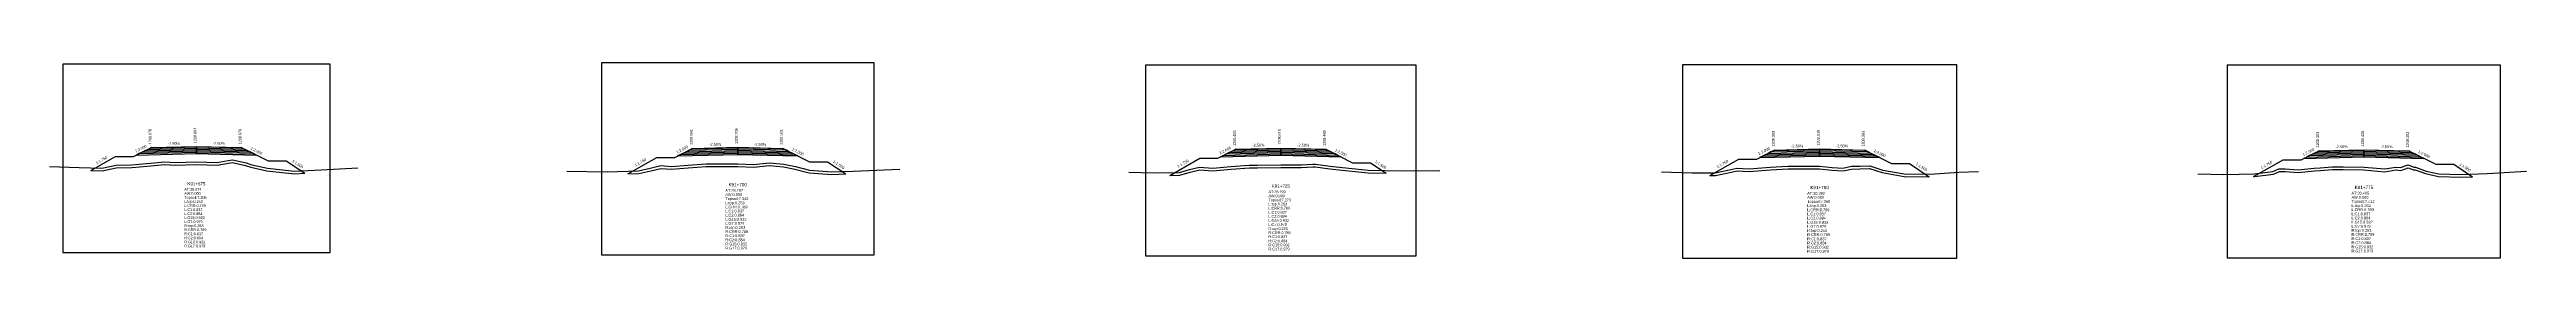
# Model space of a CAD drawing. Extents: x -7 to 78429, y 1189 to 1262.
# Drawn here: x 14719 to 14994.8, y 1196.3 to 1218.1 of the extents above; entities that cross this region are included whole.
import ezdxf
from ezdxf.enums import TextEntityAlignment as Align

# ---------------------------------------------------------------- set-up
doc = ezdxf.new("R2010")
doc.units = 0

msp = doc.modelspace()

# ---------------------------------------------------------------- linework, layer by layer
at = {"layer": 'A4_BORDER', "color": 7}
for points in [[(14720.485, 1196.938), (14750.236, 1196.938), (14750.236, 1217.975), (14720.485, 1217.975), (14720.485, 1196.938)], [(14780.449, 1196.681), (14810.798, 1196.681), (14810.798, 1218.14), (14780.449, 1218.14), (14780.449, 1196.681)], [(14841.019, 1196.583), (14871.154, 1196.583), (14871.154, 1217.891), (14841.019, 1217.891), (14841.019, 1196.583)], [(14900.809, 1196.321), (14931.344, 1196.321), (14931.344, 1217.911), (14900.809, 1217.911), (14900.809, 1196.321)], [(14961.454, 1196.352), (14991.894, 1196.352), (14991.894, 1217.875), (14961.454, 1217.875), (14961.454, 1196.352)]]:
    msp.add_lwpolyline(points, dxfattribs=at)
at = {"layer": 'CLEAR_GROUND', "color": 8}
for points in [[(14723.622, 1206.114), (14724.865, 1206.067), (14726.445, 1206.417), (14728.156, 1206.434), (14729.873, 1206.606), (14731.855, 1206.787), (14733.032, 1206.701), (14735.357, 1206.772), (14737.688, 1206.716), (14738.943, 1206.931), (14739.372, 1207), (14740.82, 1206.69), (14741.43, 1206.469), (14743.218, 1206.076), (14746.272, 1205.756), (14747.424, 1205.803)], [(14783.374, 1205.724), (14784.623, 1205.766), (14785.965, 1206.092), (14787.081, 1206.352), (14788.255, 1206.251), (14790.104, 1206.419), (14792.127, 1206.572), (14795.631, 1206.548), (14797.386, 1206.478), (14799.156, 1206.676), (14800.734, 1206.524), (14801.992, 1206.278), (14803.583, 1205.857), (14806.116, 1205.68), (14807.653, 1205.728)], [(14843.723, 1205.563), (14844.835, 1205.574), (14846.007, 1205.92), (14847.074, 1206.17), (14848.528, 1206.088), (14850.561, 1206.268), (14852.588, 1206.416), (14853.488, 1206.41), (14856.098, 1206.459), (14858.405, 1206.453), (14859.662, 1206.523), (14859.917, 1206.528), (14861.55, 1206.305), (14862.211, 1206.218), (14865.804, 1205.867), (14867.831, 1205.822)], [(14903.858, 1205.554), (14904.494, 1205.55), (14905.906, 1205.847), (14906.882, 1206.058), (14908.249, 1205.998), (14910.593, 1206.175), (14912.556, 1206.29), (14916.062, 1206.301), (14917.45, 1206.154), (14918.699, 1206.086), (14919.642, 1206.28), (14920.543, 1206.294), (14921.631, 1206.338), (14923.024, 1205.877), (14925.47, 1205.458), (14928.286, 1205.419)], [(14964.393, 1205.428), (14964.497, 1205.43), (14966.612, 1205.714), (14967.266, 1206.016), (14967.902, 1206.017), (14969.366, 1205.88), (14971.161, 1206.067), (14971.829, 1206.11), (14973.159, 1206.228), (14974.364, 1206.209), (14976.667, 1206.172), (14979.018, 1205.983), (14980.241, 1206.182), (14980.793, 1206.13), (14981.589, 1206.429), (14982.177, 1206.188), (14982.368, 1206.195), (14983.519, 1205.763), (14984.974, 1205.459), (14987.445, 1205.373), (14988.745, 1205.422)]]:
    msp.add_lwpolyline(points, dxfattribs=at)
at = {"layer": 'DESIGN_ROAD_TRIMMED', "color": 1}
for points in [[(14723.622, 1206.114), (14726.36, 1207.679), (14728.36, 1207.679), (14730.36, 1208.679), (14730.36, 1208.679), (14730.255, 1208.626), (14730.255, 1208.626), (14729.939, 1208.468), (14729.939, 1208.468), (14729.624, 1208.311), (14729.624, 1208.311), (14729.308, 1208.153), (14729.308, 1208.153), (14728.992, 1207.995), (14728.992, 1207.995), (14728.676, 1207.837), (14735.36, 1208.004), (14735.36, 1208.154), (14735.36, 1208.154), (14735.36, 1208.304), (14735.36, 1208.304), (14735.36, 1208.454), (14735.36, 1208.454), (14735.36, 1208.604), (14735.36, 1208.604), (14735.36, 1208.754), (14735.36, 1208.754), (14735.36, 1208.804), (14735.36, 1208.804), (14735.36, 1208.804), (14735.36, 1208.804), (14735.36, 1208.804), (14735.36, 1208.754), (14735.36, 1208.754), (14735.36, 1208.604), (14735.36, 1208.604), (14735.36, 1208.454), (14735.36, 1208.454), (14735.36, 1208.304), (14735.36, 1208.304), (14735.36, 1208.154), (14735.36, 1208.154), (14735.36, 1208.004), (14742.045, 1207.837), (14741.729, 1207.995), (14741.729, 1207.995), (14741.413, 1208.153), (14741.413, 1208.153), (14741.097, 1208.311), (14741.097, 1208.311), (14740.781, 1208.468), (14740.781, 1208.468), (14740.466, 1208.626), (14740.466, 1208.626), (14740.36, 1208.679), (14740.36, 1208.679), (14743.36, 1207.179), (14745.36, 1207.179), (14747.424, 1205.803)], [(14783.374, 1205.724), (14786.623, 1207.581), (14788.623, 1207.581), (14790.623, 1208.581), (14790.623, 1208.581), (14790.518, 1208.528), (14790.518, 1208.528), (14790.202, 1208.37), (14790.202, 1208.37), (14789.887, 1208.213), (14789.887, 1208.213), (14789.571, 1208.055), (14789.571, 1208.055), (14789.255, 1207.897), (14789.255, 1207.897), (14788.939, 1207.739), (14795.623, 1207.906), (14795.623, 1208.056), (14795.623, 1208.056), (14795.623, 1208.206), (14795.623, 1208.206), (14795.623, 1208.356), (14795.623, 1208.356), (14795.623, 1208.506), (14795.623, 1208.506), (14795.623, 1208.656), (14795.623, 1208.656), (14795.623, 1208.706), (14795.623, 1208.706), (14795.623, 1208.706), (14795.623, 1208.706), (14795.623, 1208.706), (14795.623, 1208.656), (14795.623, 1208.656), (14795.623, 1208.506), (14795.623, 1208.506), (14795.623, 1208.356), (14795.623, 1208.356), (14795.623, 1208.206), (14795.623, 1208.206), (14795.623, 1208.056), (14795.623, 1208.056), (14795.623, 1207.906), (14802.308, 1207.739), (14801.992, 1207.897), (14801.992, 1207.897), (14801.676, 1208.055), (14801.676, 1208.055), (14801.36, 1208.213), (14801.36, 1208.213), (14801.044, 1208.37), (14801.044, 1208.37), (14800.729, 1208.528), (14800.729, 1208.528), (14800.623, 1208.581), (14800.623, 1208.581), (14803.623, 1207.081), (14805.623, 1207.081), (14807.653, 1205.728)], [(14843.723, 1205.563), (14847.087, 1207.485), (14849.087, 1207.485), (14851.087, 1208.485), (14851.087, 1208.485), (14850.981, 1208.432), (14850.981, 1208.432), (14850.666, 1208.274), (14850.666, 1208.274), (14850.35, 1208.117), (14850.35, 1208.117), (14850.034, 1207.959), (14850.034, 1207.959), (14849.718, 1207.801), (14849.718, 1207.801), (14849.402, 1207.643), (14856.087, 1207.81), (14856.087, 1207.96), (14856.087, 1207.96), (14856.087, 1208.11), (14856.087, 1208.11), (14856.087, 1208.26), (14856.087, 1208.26), (14856.087, 1208.41), (14856.087, 1208.41), (14856.087, 1208.56), (14856.087, 1208.56), (14856.087, 1208.61), (14856.087, 1208.61), (14856.087, 1208.61), (14856.087, 1208.61), (14856.087, 1208.61), (14856.087, 1208.56), (14856.087, 1208.56), (14856.087, 1208.41), (14856.087, 1208.41), (14856.087, 1208.26), (14856.087, 1208.26), (14856.087, 1208.11), (14856.087, 1208.11), (14856.087, 1207.96), (14856.087, 1207.96), (14856.087, 1207.81), (14862.771, 1207.643), (14862.455, 1207.801), (14862.455, 1207.801), (14862.139, 1207.959), (14862.139, 1207.959), (14861.824, 1208.117), (14861.824, 1208.117), (14861.508, 1208.274), (14861.508, 1208.274), (14861.192, 1208.432), (14861.192, 1208.432), (14861.087, 1208.485), (14861.087, 1208.485), (14864.087, 1206.985), (14866.087, 1206.985), (14867.831, 1205.822)], [(14903.858, 1205.554), (14907.076, 1207.393), (14909.076, 1207.393), (14911.076, 1208.393), (14911.076, 1208.393), (14910.971, 1208.34), (14910.971, 1208.34), (14910.655, 1208.182), (14910.655, 1208.182), (14910.339, 1208.025), (14910.339, 1208.025), (14910.023, 1207.867), (14910.023, 1207.867), (14909.708, 1207.709), (14909.708, 1207.709), (14909.392, 1207.551), (14916.076, 1207.718), (14916.076, 1207.868), (14916.076, 1207.868), (14916.076, 1208.018), (14916.076, 1208.018), (14916.076, 1208.168), (14916.076, 1208.168), (14916.076, 1208.318), (14916.076, 1208.318), (14916.076, 1208.468), (14916.076, 1208.468), (14916.076, 1208.518), (14916.076, 1208.518), (14916.076, 1208.518), (14916.076, 1208.518), (14916.076, 1208.518), (14916.076, 1208.468), (14916.076, 1208.468), (14916.076, 1208.318), (14916.076, 1208.318), (14916.076, 1208.168), (14916.076, 1208.168), (14916.076, 1208.018), (14916.076, 1208.018), (14916.076, 1207.868), (14916.076, 1207.868), (14916.076, 1207.718), (14922.76, 1207.551), (14922.444, 1207.709), (14922.444, 1207.709), (14922.129, 1207.867), (14922.129, 1207.867), (14921.813, 1208.025), (14921.813, 1208.025), (14921.497, 1208.182), (14921.497, 1208.182), (14921.181, 1208.34), (14921.181, 1208.34), (14921.076, 1208.393), (14921.076, 1208.393), (14924.076, 1206.893), (14926.076, 1206.893), (14928.286, 1205.419)], [(14964.393, 1205.428), (14967.674, 1207.303), (14969.674, 1207.303), (14971.674, 1208.303), (14971.674, 1208.303), (14971.569, 1208.25), (14971.569, 1208.25), (14971.253, 1208.092), (14971.253, 1208.092), (14970.937, 1207.935), (14970.937, 1207.935), (14970.621, 1207.777), (14970.621, 1207.777), (14970.306, 1207.619), (14970.306, 1207.619), (14969.99, 1207.461), (14976.674, 1207.628), (14976.674, 1207.778), (14976.674, 1207.778), (14976.674, 1207.928), (14976.674, 1207.928), (14976.674, 1208.078), (14976.674, 1208.078), (14976.674, 1208.228), (14976.674, 1208.228), (14976.674, 1208.378), (14976.674, 1208.378), (14976.674, 1208.428), (14976.674, 1208.428), (14976.674, 1208.428), (14976.674, 1208.428), (14976.674, 1208.428), (14976.674, 1208.378), (14976.674, 1208.378), (14976.674, 1208.228), (14976.674, 1208.228), (14976.674, 1208.078), (14976.674, 1208.078), (14976.674, 1207.928), (14976.674, 1207.928), (14976.674, 1207.778), (14976.674, 1207.778), (14976.674, 1207.628), (14983.358, 1207.461), (14983.042, 1207.619), (14983.042, 1207.619), (14982.727, 1207.777), (14982.727, 1207.777), (14982.411, 1207.935), (14982.411, 1207.935), (14982.095, 1208.092), (14982.095, 1208.092), (14981.779, 1208.25), (14981.779, 1208.25), (14981.674, 1208.303), (14981.674, 1208.303), (14984.674, 1206.803), (14986.674, 1206.803), (14988.745, 1205.422)]]:
    msp.add_lwpolyline(points, dxfattribs=at)
at = {"layer": 'FINISHED_ROAD', "color": 2}
for points in [[(14726.36, 1207.679), (14728.36, 1207.679), (14730.36, 1208.679), (14730.36, 1208.679), (14735.36, 1208.804), (14740.36, 1208.679), (14740.36, 1208.679), (14743.36, 1207.179), (14745.36, 1207.179)], [(14786.623, 1207.581), (14788.623, 1207.581), (14790.623, 1208.581), (14790.623, 1208.581), (14795.623, 1208.706), (14800.623, 1208.581), (14800.623, 1208.581), (14803.623, 1207.081), (14805.623, 1207.081)], [(14847.087, 1207.485), (14849.087, 1207.485), (14851.087, 1208.485), (14851.087, 1208.485), (14856.087, 1208.61), (14861.087, 1208.485), (14861.087, 1208.485), (14864.087, 1206.985), (14866.087, 1206.985)], [(14907.076, 1207.393), (14909.076, 1207.393), (14911.076, 1208.393), (14911.076, 1208.393), (14916.076, 1208.518), (14921.076, 1208.393), (14921.076, 1208.393), (14924.076, 1206.893), (14926.076, 1206.893)], [(14967.674, 1207.303), (14969.674, 1207.303), (14971.674, 1208.303), (14971.674, 1208.303), (14976.674, 1208.428), (14981.674, 1208.303), (14981.674, 1208.303), (14984.674, 1206.803), (14986.674, 1206.803)]]:
    msp.add_lwpolyline(points, dxfattribs=at)
at = {"layer": 'LAYER_0', "color": 4}
for points in [[(14730.36, 1208.679), (14730.255, 1208.626), (14735.36, 1208.754), (14735.36, 1208.804)], [(14790.623, 1208.581), (14790.518, 1208.528), (14795.623, 1208.656), (14795.623, 1208.706)], [(14851.087, 1208.485), (14850.981, 1208.432), (14856.087, 1208.56), (14856.087, 1208.61)], [(14911.076, 1208.393), (14910.971, 1208.34), (14916.076, 1208.468), (14916.076, 1208.518)], [(14971.674, 1208.303), (14971.569, 1208.25), (14976.674, 1208.378), (14976.674, 1208.428)]]:
    msp.add_lwpolyline(points, dxfattribs=at)
at = {"layer": 'LAYER_1', "color": 4}
for points in [[(14730.255, 1208.626), (14729.939, 1208.468), (14735.36, 1208.604), (14735.36, 1208.754)], [(14790.518, 1208.528), (14790.202, 1208.37), (14795.623, 1208.506), (14795.623, 1208.656)], [(14850.981, 1208.432), (14850.666, 1208.274), (14856.087, 1208.41), (14856.087, 1208.56)], [(14910.971, 1208.34), (14910.655, 1208.182), (14916.076, 1208.318), (14916.076, 1208.468)], [(14971.569, 1208.25), (14971.253, 1208.092), (14976.674, 1208.228), (14976.674, 1208.378)]]:
    msp.add_lwpolyline(points, dxfattribs=at)
at = {"layer": 'LAYER_10', "color": 6}
for points in [[(14741.413, 1208.153), (14741.729, 1207.995), (14735.36, 1208.154), (14735.36, 1208.304)], [(14801.676, 1208.055), (14801.992, 1207.897), (14795.623, 1208.056), (14795.623, 1208.206)], [(14862.139, 1207.959), (14862.455, 1207.801), (14856.087, 1207.96), (14856.087, 1208.11)], [(14922.129, 1207.867), (14922.444, 1207.709), (14916.076, 1207.868), (14916.076, 1208.018)], [(14982.727, 1207.777), (14983.042, 1207.619), (14976.674, 1207.778), (14976.674, 1207.928)]]:
    msp.add_lwpolyline(points, dxfattribs=at)
at = {"layer": 'LAYER_11', "color": 6}
for points in [[(14741.729, 1207.995), (14742.045, 1207.837), (14735.36, 1208.004), (14735.36, 1208.154)], [(14801.992, 1207.897), (14802.308, 1207.739), (14795.623, 1207.906), (14795.623, 1208.056)], [(14862.455, 1207.801), (14862.771, 1207.643), (14856.087, 1207.81), (14856.087, 1207.96)], [(14922.444, 1207.709), (14922.76, 1207.551), (14916.076, 1207.718), (14916.076, 1207.868)], [(14983.042, 1207.619), (14983.358, 1207.461), (14976.674, 1207.628), (14976.674, 1207.778)]]:
    msp.add_lwpolyline(points, dxfattribs=at)
at = {"layer": 'LAYER_2', "color": 4}
for points in [[(14729.939, 1208.468), (14729.624, 1208.311), (14735.36, 1208.454), (14735.36, 1208.604)], [(14790.202, 1208.37), (14789.887, 1208.213), (14795.623, 1208.356), (14795.623, 1208.506)], [(14850.666, 1208.274), (14850.35, 1208.117), (14856.087, 1208.26), (14856.087, 1208.41)], [(14910.655, 1208.182), (14910.339, 1208.025), (14916.076, 1208.168), (14916.076, 1208.318)], [(14971.253, 1208.092), (14970.937, 1207.935), (14976.674, 1208.078), (14976.674, 1208.228)]]:
    msp.add_lwpolyline(points, dxfattribs=at)
at = {"layer": 'LAYER_3', "color": 4}
for points in [[(14729.624, 1208.311), (14729.308, 1208.153), (14735.36, 1208.304), (14735.36, 1208.454)], [(14789.887, 1208.213), (14789.571, 1208.055), (14795.623, 1208.206), (14795.623, 1208.356)], [(14850.35, 1208.117), (14850.034, 1207.959), (14856.087, 1208.11), (14856.087, 1208.26)], [(14910.339, 1208.025), (14910.023, 1207.867), (14916.076, 1208.018), (14916.076, 1208.168)], [(14970.937, 1207.935), (14970.621, 1207.777), (14976.674, 1207.928), (14976.674, 1208.078)]]:
    msp.add_lwpolyline(points, dxfattribs=at)
at = {"layer": 'LAYER_4', "color": 4}
for points in [[(14729.308, 1208.153), (14728.992, 1207.995), (14735.36, 1208.154), (14735.36, 1208.304)], [(14789.571, 1208.055), (14789.255, 1207.897), (14795.623, 1208.056), (14795.623, 1208.206)], [(14850.034, 1207.959), (14849.718, 1207.801), (14856.087, 1207.96), (14856.087, 1208.11)], [(14910.023, 1207.867), (14909.708, 1207.709), (14916.076, 1207.868), (14916.076, 1208.018)], [(14970.621, 1207.777), (14970.306, 1207.619), (14976.674, 1207.778), (14976.674, 1207.928)]]:
    msp.add_lwpolyline(points, dxfattribs=at)
at = {"layer": 'LAYER_5', "color": 4}
for points in [[(14728.992, 1207.995), (14728.676, 1207.837), (14735.36, 1208.004), (14735.36, 1208.154)], [(14789.255, 1207.897), (14788.939, 1207.739), (14795.623, 1207.906), (14795.623, 1208.056)], [(14849.718, 1207.801), (14849.402, 1207.643), (14856.087, 1207.81), (14856.087, 1207.96)], [(14909.708, 1207.709), (14909.392, 1207.551), (14916.076, 1207.718), (14916.076, 1207.868)], [(14970.306, 1207.619), (14969.99, 1207.461), (14976.674, 1207.628), (14976.674, 1207.778)]]:
    msp.add_lwpolyline(points, dxfattribs=at)
at = {"layer": 'LAYER_6', "color": 6}
for points in [[(14740.36, 1208.679), (14740.466, 1208.626), (14735.36, 1208.754), (14735.36, 1208.804)], [(14800.623, 1208.581), (14800.729, 1208.528), (14795.623, 1208.656), (14795.623, 1208.706)], [(14861.087, 1208.485), (14861.192, 1208.432), (14856.087, 1208.56), (14856.087, 1208.61)], [(14921.076, 1208.393), (14921.181, 1208.34), (14916.076, 1208.468), (14916.076, 1208.518)], [(14981.674, 1208.303), (14981.779, 1208.25), (14976.674, 1208.378), (14976.674, 1208.428)]]:
    msp.add_lwpolyline(points, dxfattribs=at)
at = {"layer": 'LAYER_7', "color": 6}
for points in [[(14740.466, 1208.626), (14740.781, 1208.468), (14735.36, 1208.604), (14735.36, 1208.754)], [(14800.729, 1208.528), (14801.044, 1208.37), (14795.623, 1208.506), (14795.623, 1208.656)], [(14861.192, 1208.432), (14861.508, 1208.274), (14856.087, 1208.41), (14856.087, 1208.56)], [(14921.181, 1208.34), (14921.497, 1208.182), (14916.076, 1208.318), (14916.076, 1208.468)], [(14981.779, 1208.25), (14982.095, 1208.092), (14976.674, 1208.228), (14976.674, 1208.378)]]:
    msp.add_lwpolyline(points, dxfattribs=at)
at = {"layer": 'LAYER_8', "color": 6}
for points in [[(14740.781, 1208.468), (14741.097, 1208.311), (14735.36, 1208.454), (14735.36, 1208.604)], [(14801.044, 1208.37), (14801.36, 1208.213), (14795.623, 1208.356), (14795.623, 1208.506)], [(14861.508, 1208.274), (14861.824, 1208.117), (14856.087, 1208.26), (14856.087, 1208.41)], [(14921.497, 1208.182), (14921.813, 1208.025), (14916.076, 1208.168), (14916.076, 1208.318)], [(14982.095, 1208.092), (14982.411, 1207.935), (14976.674, 1208.078), (14976.674, 1208.228)]]:
    msp.add_lwpolyline(points, dxfattribs=at)
at = {"layer": 'LAYER_9', "color": 6}
for points in [[(14741.097, 1208.311), (14741.413, 1208.153), (14735.36, 1208.304), (14735.36, 1208.454)], [(14801.36, 1208.213), (14801.676, 1208.055), (14795.623, 1208.206), (14795.623, 1208.356)], [(14861.824, 1208.117), (14862.139, 1207.959), (14856.087, 1208.11), (14856.087, 1208.26)], [(14921.813, 1208.025), (14922.129, 1207.867), (14916.076, 1208.018), (14916.076, 1208.168)], [(14982.411, 1207.935), (14982.727, 1207.777), (14976.674, 1207.928), (14976.674, 1208.078)]]:
    msp.add_lwpolyline(points, dxfattribs=at)
at = {"layer": 'NATURAL_GROUND', "color": 3}
for points in [[(14719.009, 1206.562), (14722.311, 1206.465), (14724.837, 1206.368), (14726.41, 1206.717), (14728.139, 1206.734), (14729.844, 1206.905), (14731.852, 1207.088), (14733.038, 1207.001), (14735.356, 1207.072), (14737.666, 1207.017), (14738.893, 1207.227), (14739.379, 1207.305), (14740.902, 1206.979), (14741.513, 1206.758), (14743.266, 1206.373), (14746.281, 1206.057), (14749.266, 1206.179), (14753.338, 1206.396)], [(14776.596, 1206.054), (14781.095, 1205.948), (14784.582, 1206.065), (14785.895, 1206.384), (14787.059, 1206.655), (14788.254, 1206.552), (14790.079, 1206.718), (14792.116, 1206.872), (14795.638, 1206.848), (14797.375, 1206.779), (14799.153, 1206.978), (14800.777, 1206.821), (14802.059, 1206.571), (14803.632, 1206.154), (14806.121, 1205.98), (14808.491, 1206.054), (14813.681, 1206.264)], [(14839.161, 1205.937), (14841.885, 1205.844), (14844.791, 1205.874), (14845.931, 1206.21), (14847.048, 1206.472), (14848.524, 1206.389), (14850.537, 1206.567), (14852.578, 1206.716), (14853.486, 1206.71), (14856.096, 1206.759), (14858.397, 1206.753), (14859.651, 1206.823), (14859.935, 1206.828), (14861.59, 1206.602), (14862.245, 1206.516), (14865.822, 1206.167), (14869.612, 1206.082), (14873.797, 1206.115)], [(14898.463, 1205.983), (14901.853, 1205.869), (14904.464, 1205.85), (14905.843, 1206.14), (14906.856, 1206.359), (14908.244, 1206.298), (14910.573, 1206.474), (14912.547, 1206.59), (14916.077, 1206.601), (14917.474, 1206.453), (14918.676, 1206.388), (14919.609, 1206.58), (14920.535, 1206.594), (14921.673, 1206.64), (14923.097, 1206.169), (14925.498, 1205.758), (14928.387, 1205.718), (14931.562, 1205.912), (14933.748, 1206.012)], [(14958.197, 1205.756), (14961.078, 1205.665), (14964.474, 1205.73), (14966.527, 1206.005), (14967.2, 1206.316), (14967.916, 1206.317), (14969.364, 1206.181), (14971.136, 1206.366), (14971.806, 1206.409), (14973.148, 1206.528), (14974.369, 1206.509), (14976.681, 1206.472), (14979.006, 1206.285), (14980.231, 1206.484), (14980.752, 1206.435), (14981.594, 1206.751), (14982.231, 1206.49), (14982.417, 1206.497), (14983.603, 1206.052), (14985.01, 1205.758), (14987.445, 1205.673), (14990.389, 1205.785), (14994.768, 1206.03)]]:
    msp.add_lwpolyline(points, dxfattribs=at)
at = {"layer": 'STRUCTURE_LEFT', "color": 4}
for points in [[(14730.36, 1208.679), (14730.255, 1208.626), (14730.255, 1208.626), (14729.939, 1208.468), (14729.939, 1208.468), (14729.624, 1208.311), (14729.624, 1208.311), (14729.308, 1208.153), (14729.308, 1208.153), (14728.992, 1207.995), (14728.992, 1207.995), (14728.676, 1207.837), (14735.36, 1208.004), (14735.36, 1208.154), (14735.36, 1208.154), (14735.36, 1208.304), (14735.36, 1208.304), (14735.36, 1208.454), (14735.36, 1208.454), (14735.36, 1208.604), (14735.36, 1208.604), (14735.36, 1208.754), (14735.36, 1208.754), (14735.36, 1208.804), (14735.36, 1208.804)], [(14790.623, 1208.581), (14790.518, 1208.528), (14790.518, 1208.528), (14790.202, 1208.37), (14790.202, 1208.37), (14789.887, 1208.213), (14789.887, 1208.213), (14789.571, 1208.055), (14789.571, 1208.055), (14789.255, 1207.897), (14789.255, 1207.897), (14788.939, 1207.739), (14795.623, 1207.906), (14795.623, 1208.056), (14795.623, 1208.056), (14795.623, 1208.206), (14795.623, 1208.206), (14795.623, 1208.356), (14795.623, 1208.356), (14795.623, 1208.506), (14795.623, 1208.506), (14795.623, 1208.656), (14795.623, 1208.656), (14795.623, 1208.706), (14795.623, 1208.706)], [(14851.087, 1208.485), (14850.981, 1208.432), (14850.981, 1208.432), (14850.666, 1208.274), (14850.666, 1208.274), (14850.35, 1208.117), (14850.35, 1208.117), (14850.034, 1207.959), (14850.034, 1207.959), (14849.718, 1207.801), (14849.718, 1207.801), (14849.402, 1207.643), (14856.087, 1207.81), (14856.087, 1207.96), (14856.087, 1207.96), (14856.087, 1208.11), (14856.087, 1208.11), (14856.087, 1208.26), (14856.087, 1208.26), (14856.087, 1208.41), (14856.087, 1208.41), (14856.087, 1208.56), (14856.087, 1208.56), (14856.087, 1208.61), (14856.087, 1208.61)], [(14911.076, 1208.393), (14910.971, 1208.34), (14910.971, 1208.34), (14910.655, 1208.182), (14910.655, 1208.182), (14910.339, 1208.025), (14910.339, 1208.025), (14910.023, 1207.867), (14910.023, 1207.867), (14909.708, 1207.709), (14909.708, 1207.709), (14909.392, 1207.551), (14916.076, 1207.718), (14916.076, 1207.868), (14916.076, 1207.868), (14916.076, 1208.018), (14916.076, 1208.018), (14916.076, 1208.168), (14916.076, 1208.168), (14916.076, 1208.318), (14916.076, 1208.318), (14916.076, 1208.468), (14916.076, 1208.468), (14916.076, 1208.518), (14916.076, 1208.518)], [(14971.674, 1208.303), (14971.569, 1208.25), (14971.569, 1208.25), (14971.253, 1208.092), (14971.253, 1208.092), (14970.937, 1207.935), (14970.937, 1207.935), (14970.621, 1207.777), (14970.621, 1207.777), (14970.306, 1207.619), (14970.306, 1207.619), (14969.99, 1207.461), (14976.674, 1207.628), (14976.674, 1207.778), (14976.674, 1207.778), (14976.674, 1207.928), (14976.674, 1207.928), (14976.674, 1208.078), (14976.674, 1208.078), (14976.674, 1208.228), (14976.674, 1208.228), (14976.674, 1208.378), (14976.674, 1208.378), (14976.674, 1208.428), (14976.674, 1208.428)]]:
    msp.add_lwpolyline(points, dxfattribs=at)
at = {"layer": 'STRUCTURE_RIGHT', "color": 6}
for points in [[(14735.36, 1208.804), (14735.36, 1208.804), (14735.36, 1208.754), (14735.36, 1208.754), (14735.36, 1208.604), (14735.36, 1208.604), (14735.36, 1208.454), (14735.36, 1208.454), (14735.36, 1208.304), (14735.36, 1208.304), (14735.36, 1208.154), (14735.36, 1208.154), (14735.36, 1208.004), (14742.045, 1207.837), (14741.729, 1207.995), (14741.729, 1207.995), (14741.413, 1208.153), (14741.413, 1208.153), (14741.097, 1208.311), (14741.097, 1208.311), (14740.781, 1208.468), (14740.781, 1208.468), (14740.466, 1208.626), (14740.466, 1208.626), (14740.36, 1208.679)], [(14795.623, 1208.706), (14795.623, 1208.706), (14795.623, 1208.656), (14795.623, 1208.656), (14795.623, 1208.506), (14795.623, 1208.506), (14795.623, 1208.356), (14795.623, 1208.356), (14795.623, 1208.206), (14795.623, 1208.206), (14795.623, 1208.056), (14795.623, 1208.056), (14795.623, 1207.906), (14802.308, 1207.739), (14801.992, 1207.897), (14801.992, 1207.897), (14801.676, 1208.055), (14801.676, 1208.055), (14801.36, 1208.213), (14801.36, 1208.213), (14801.044, 1208.37), (14801.044, 1208.37), (14800.729, 1208.528), (14800.729, 1208.528), (14800.623, 1208.581)], [(14856.087, 1208.61), (14856.087, 1208.61), (14856.087, 1208.56), (14856.087, 1208.56), (14856.087, 1208.41), (14856.087, 1208.41), (14856.087, 1208.26), (14856.087, 1208.26), (14856.087, 1208.11), (14856.087, 1208.11), (14856.087, 1207.96), (14856.087, 1207.96), (14856.087, 1207.81), (14862.771, 1207.643), (14862.455, 1207.801), (14862.455, 1207.801), (14862.139, 1207.959), (14862.139, 1207.959), (14861.824, 1208.117), (14861.824, 1208.117), (14861.508, 1208.274), (14861.508, 1208.274), (14861.192, 1208.432), (14861.192, 1208.432), (14861.087, 1208.485)], [(14916.076, 1208.518), (14916.076, 1208.518), (14916.076, 1208.468), (14916.076, 1208.468), (14916.076, 1208.318), (14916.076, 1208.318), (14916.076, 1208.168), (14916.076, 1208.168), (14916.076, 1208.018), (14916.076, 1208.018), (14916.076, 1207.868), (14916.076, 1207.868), (14916.076, 1207.718), (14922.76, 1207.551), (14922.444, 1207.709), (14922.444, 1207.709), (14922.129, 1207.867), (14922.129, 1207.867), (14921.813, 1208.025), (14921.813, 1208.025), (14921.497, 1208.182), (14921.497, 1208.182), (14921.181, 1208.34), (14921.181, 1208.34), (14921.076, 1208.393)], [(14976.674, 1208.428), (14976.674, 1208.428), (14976.674, 1208.378), (14976.674, 1208.378), (14976.674, 1208.228), (14976.674, 1208.228), (14976.674, 1208.078), (14976.674, 1208.078), (14976.674, 1207.928), (14976.674, 1207.928), (14976.674, 1207.778), (14976.674, 1207.778), (14976.674, 1207.628), (14983.358, 1207.461), (14983.042, 1207.619), (14983.042, 1207.619), (14982.727, 1207.777), (14982.727, 1207.777), (14982.411, 1207.935), (14982.411, 1207.935), (14982.095, 1208.092), (14982.095, 1208.092), (14981.779, 1208.25), (14981.779, 1208.25), (14981.674, 1208.303)]]:
    msp.add_lwpolyline(points, dxfattribs=at)

# ---------------------------------------------------------------- texts
at = {"layer": 'INFO_TEXT'}
for s, height, p in [('AT:26.574', 0.3, (14734.008, 1203.85)), ('AW:0.000', 0.3, (14734.008, 1203.399)), ('Topsoil:7.206', 0.3, (14734.008, 1202.948)), ('L:top:0.253', 0.3, (14734.008, 1202.498)), ('L:CRR:0.789', 0.3, (14734.008, 1202.047)), ('AT:28.797', 0.31, (14794.244, 1203.732)), ('AW:0.000', 0.31, (14794.244, 1203.272)), ('Topsoil:7.342', 0.31, (14794.244, 1202.812)), ('L:top:0.253', 0.31, (14794.244, 1202.352)), ('AT:28.199', 0.3, (14854.717, 1203.584)), ('AW:0.000', 0.3, (14854.717, 1203.128)), ('Topsoil:7.273', 0.3, (14854.717, 1202.671)), ('L:top:0.253', 0.3, (14854.717, 1202.215)), ('AT:30.392', 0.31, (14914.688, 1203.415)), ('AW:0.000', 0.31, (14914.688, 1202.952)), ('Topsoil:7.390', 0.31, (14914.688, 1202.489)), ('L:top:0.253', 0.31, (14914.688, 1202.027)), ('AT:30.405', 0.31, (14975.29, 1203.424)), ('AW:0.000', 0.31, (14975.29, 1202.962)), ('Topsoil:7.412', 0.31, (14975.29, 1202.501)), ('L:top:0.253', 0.31, (14975.29, 1202.04)), ('L:C1:0.837', 0.3, (14734.008, 1201.596)), ('L:C2:0.884', 0.3, (14734.008, 1201.145)), ('L:G15:0.932', 0.3, (14734.008, 1200.695)), ('L:G7:0.979', 0.3, (14734.008, 1200.244)), ('R:top:0.253', 0.3, (14734.008, 1199.793)), ('R:CRR:0.789', 0.3, (14734.008, 1199.342)), ('L:CRR:0.789', 0.31, (14794.244, 1201.892)), ('L:C1:0.837', 0.31, (14794.244, 1201.433)), ('L:C2:0.884', 0.31, (14794.244, 1200.973)), ('L:G15:0.932', 0.31, (14794.244, 1200.513)), ('L:G7:0.979', 0.31, (14794.244, 1200.053)), ('R:top:0.253', 0.31, (14794.244, 1199.593)), ('L:CRR:0.789', 0.3, (14854.717, 1201.758)), ('L:C1:0.837', 0.3, (14854.717, 1201.301)), ('L:C2:0.884', 0.3, (14854.717, 1200.845)), ('L:G15:0.932', 0.3, (14854.717, 1200.388)), ('L:G7:0.979', 0.3, (14854.717, 1199.932)), ('R:top:0.253', 0.3, (14854.717, 1199.475)), ('L:CRR:0.789', 0.31, (14914.688, 1201.564)), ('L:C1:0.837', 0.31, (14914.688, 1201.101)), ('L:C2:0.884', 0.31, (14914.688, 1200.639)), ('L:G15:0.932', 0.31, (14914.688, 1200.176)), ('L:G7:0.979', 0.31, (14914.688, 1199.713)), ('R:top:0.253', 0.31, (14914.688, 1199.251)), ('L:CRR:0.789', 0.31, (14975.29, 1201.579)), ('L:C1:0.837', 0.31, (14975.29, 1201.118)), ('L:C2:0.884', 0.31, (14975.29, 1200.656)), ('L:G15:0.932', 0.31, (14975.29, 1200.195)), ('L:G7:0.979', 0.31, (14975.29, 1199.734)), ('R:top:0.253', 0.31, (14975.29, 1199.273)), ('R:C1:0.837', 0.3, (14734.008, 1198.891)), ('R:C2:0.884', 0.3, (14734.008, 1198.441)), ('R:G15:0.932', 0.3, (14734.008, 1197.99)), ('R:G17:0.979', 0.3, (14734.008, 1197.539)), ('R:CRR:0.789', 0.31, (14794.244, 1199.133)), ('R:C1:0.837', 0.31, (14794.244, 1198.674)), ('R:C2:0.884', 0.31, (14794.244, 1198.214)), ('R:G15:0.932', 0.31, (14794.244, 1197.754)), ('R:G17:0.979', 0.31, (14794.244, 1197.294)), ('R:CRR:0.789', 0.3, (14854.717, 1199.018)), ('R:C1:0.837', 0.3, (14854.717, 1198.562)), ('R:C2:0.884', 0.3, (14854.717, 1198.105)), ('R:G15:0.932', 0.3, (14854.717, 1197.649)), ('R:G17:0.979', 0.3, (14854.717, 1197.192)), ('R:CRR:0.789', 0.31, (14914.688, 1198.788)), ('R:C1:0.837', 0.31, (14914.688, 1198.325)), ('R:C2:0.884', 0.31, (14914.688, 1197.863)), ('R:G15:0.932', 0.31, (14914.688, 1197.4)), ('R:G17:0.979', 0.31, (14914.688, 1196.937)), ('R:CRR:0.789', 0.31, (14975.29, 1198.812)), ('R:C1:0.837', 0.31, (14975.29, 1198.35)), ('R:C2:0.884', 0.31, (14975.29, 1197.889)), ('R:G15:0.932', 0.31, (14975.29, 1197.428)), ('R:G17:0.979', 0.31, (14975.29, 1196.967))]:
    msp.add_text(s, height=height, dxfattribs=at).set_placement(p)
at = {"layer": 'LEFT_TEXT_H'}
for s, height, p in [('1208.679', 0.301, (14730.36, 1209.04)), ('1208.581', 0.307, (14790.623, 1208.949)), ('1208.485', 0.304, (14851.087, 1208.85)), ('1208.393', 0.308, (14911.076, 1208.763)), ('1208.303', 0.307, (14971.674, 1208.672))]:
    msp.add_text(s, height=height, rotation=90, dxfattribs=at).set_placement(p)
at = {"layer": 'POINT_TEXT_H'}
for s, height, p in [('1208.804', 0.301, (14735.36, 1209.165)), ('1208.706', 0.307, (14795.623, 1209.074)), ('1208.610', 0.304, (14856.087, 1208.975)), ('1208.518', 0.308, (14916.076, 1208.888)), ('1208.428', 0.307, (14976.674, 1208.797))]:
    msp.add_text(s, height=height, rotation=90, dxfattribs=at).set_placement(p)
at = {"layer": 'RIGHT_TEXT_H'}
for s, height, p in [('1208.679', 0.301, (14740.36, 1209.04)), ('1208.581', 0.307, (14800.623, 1208.949)), ('1208.485', 0.304, (14861.087, 1208.85)), ('1208.393', 0.308, (14921.076, 1208.763)), ('1208.303', 0.307, (14981.674, 1208.672))]:
    msp.add_text(s, height=height, rotation=90, dxfattribs=at).set_placement(p)
at = {"layer": 'SLOPE_left'}
for s, height, rotation, p in [('1:2.000', 0.301, 26.565, (14729.28, 1208.34)), ('1:2.000', 0.307, 26.565, (14789.541, 1208.246)), ('1:2.000', 0.304, 26.565, (14850.005, 1208.148)), ('1:2.000', 0.308, 26.565, (14909.993, 1208.059)), ('1:2.000', 0.307, 26.565, (14970.592, 1207.968)), ('1:1.750', 0.301, 29.745, (14724.902, 1207.053)), ('1:1.750', 0.307, 29.745, (14784.907, 1206.812)), ('1:1.750', 0.304, 29.745, (14845.314, 1206.683)), ('1:1.750', 0.308, 29.745, (14905.375, 1206.634)), ('1:1.750', 0.307, 29.745, (14965.942, 1206.526))]:
    msp.add_text(s, height=height, rotation=rotation, dxfattribs=at).set_placement(p, align=Align.BOTTOM_CENTER)
at = {"layer": 'SLOPE_right'}
for s, height, rotation, p in [('1:2.000', 0.301, -26.565, (14741.941, 1208.09)), ('1:2.000', 0.307, -26.565, (14802.206, 1207.996)), ('1:2.000', 0.304, -26.565, (14862.668, 1207.898)), ('1:2.000', 0.308, -26.565, (14922.659, 1207.809)), ('1:2.000', 0.307, -26.565, (14983.257, 1207.718)), ('1:1.500', 0.301, -33.69, (14746.492, 1206.641)), ('1:1.500', 0.307, -33.69, (14806.74, 1206.557)), ('1:1.500', 0.304, -33.69, (14867.06, 1206.555)), ('1:1.500', 0.308, -33.69, (14927.284, 1206.31)), ('1:1.500', 0.307, -33.69, (14987.812, 1206.266))]:
    msp.add_text(s, height=height, rotation=rotation, dxfattribs=at).set_placement(p, align=Align.BOTTOM_CENTER)
at = {"layer": 'SLOPE_TEXT'}
for height, p in [(0.301, (14732.86, 1208.982)), (0.301, (14737.86, 1208.982)), (0.307, (14793.123, 1208.889)), (0.307, (14798.123, 1208.889)), (0.304, (14853.587, 1208.791)), (0.304, (14858.587, 1208.791)), (0.308, (14913.576, 1208.702)), (0.308, (14918.576, 1208.702)), (0.307, (14974.174, 1208.611)), (0.307, (14979.174, 1208.611))]:
    msp.add_text('-2.50%', height=height, dxfattribs=at).set_placement(p, align=Align.CENTER)
at = {"layer": 'STATION_TITLE'}
for s, height, p in [('K91+675', 0.361, (14735.36, 1204.451)), ('K91+700', 0.368, (14795.623, 1204.345)), ('K91+725', 0.365, (14856.087, 1204.193)), ('K91+750', 0.37, (14916.076, 1204.031)), ('K91+775', 0.369, (14976.674, 1204.039))]:
    msp.add_text(s, height=height, dxfattribs=at).set_placement(p, align=Align.CENTER)

doc.saveas('drawing.dxf')
